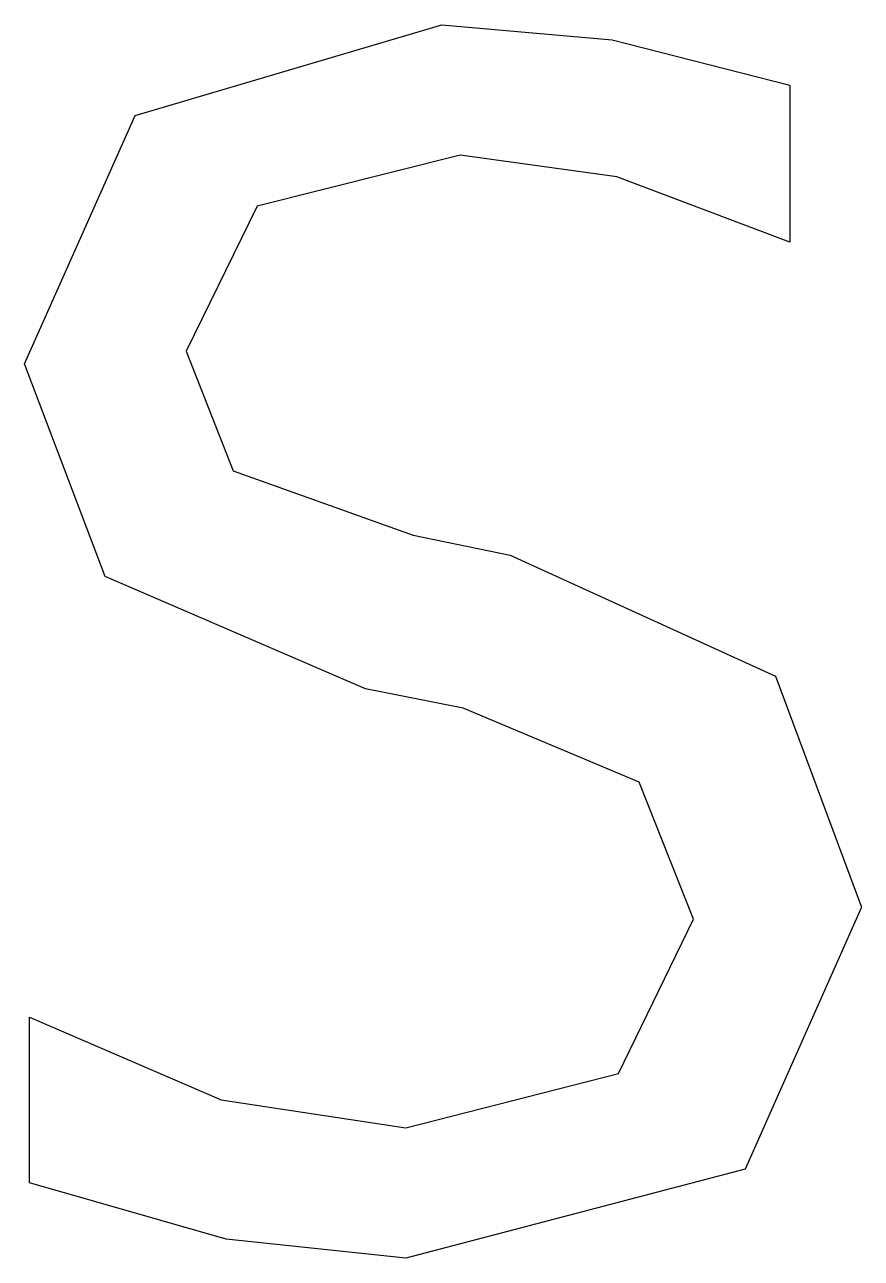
# Model space of a CAD drawing. Extents: x -3.5 to 2.3, y -3.83 to 4.71.
import ezdxf

# ---------------------------------------------------------------- set-up
doc = ezdxf.new("R2010")
doc.units = 0
doc.layers.get('0').update_dxf_attribs({"linetype": 'CONTINUOUS'})

msp = doc.modelspace()

# ---------------------------------------------------------------- linework, layer by layer
at = {"color": 7}
msp.add_lwpolyline([(1.799167, 4.289256), (1.799167, 3.203361), (0.60303, 3.655356), (-0.482865, 3.804186), (-1.888465, 3.451408), (-2.379046, 2.448196), (-2.053827, 1.621372), (-0.808081, 1.174888), (-0.135599, 1.037085), (1.699949, 0.199238), (2.29526, -1.399286), (1.490486, -3.212784), (-0.85769, -3.830145), (-2.103439, -3.697853), (-3.464938, -3.30649), (-3.464938, -2.159962), (-2.13651, -2.733226), (-0.85769, -2.926153), (0.614053, -2.551326), (1.132197, -1.481969), (0.757369, -0.53388), (-0.460815, -0.021249), (-1.138812, 0.111043), (-2.941286, 0.888258), (-3.498012, 2.360001), (-2.731824, 4.079793), (-0.609645, 4.708178), (0.569956, 4.603448), (1.799167, 4.289256)], dxfattribs=at)

doc.saveas('drawing.dxf')
